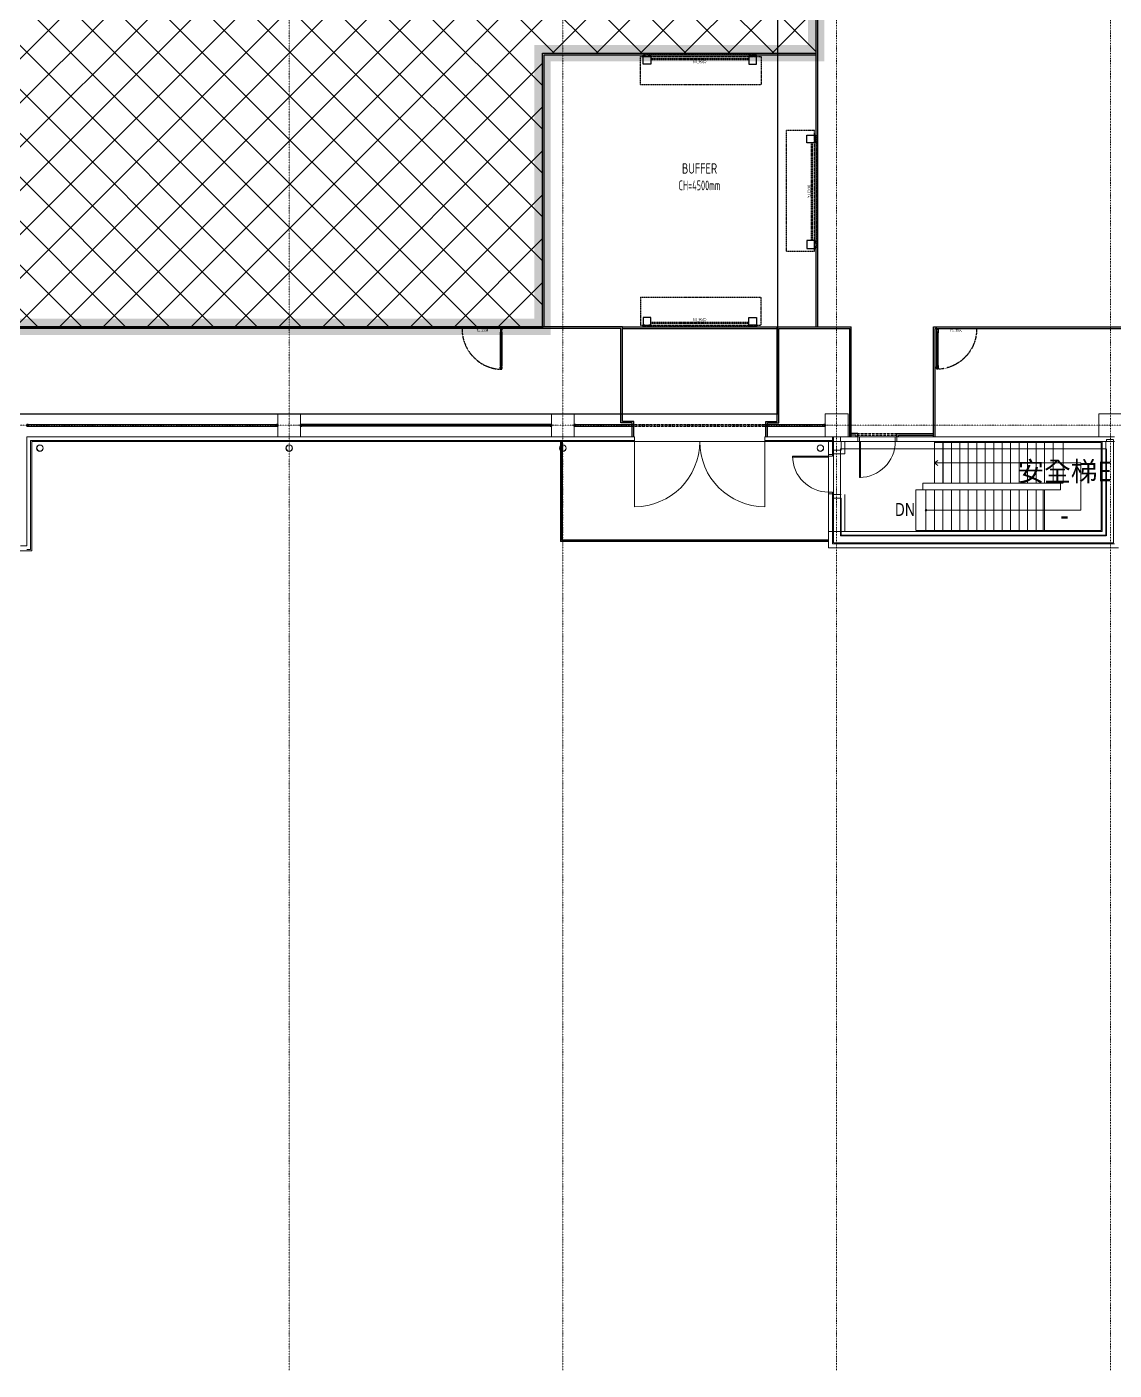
# Model space of a CAD drawing. Extents: x -32000 to 290600, y -106160 to 131250.
# Drawn here: x 151550 to 184915, y -29000 to 12230 of the extents above; entities that cross this region are included whole.
import ezdxf
from ezdxf.enums import TextEntityAlignment as Align

# ---------------------------------------------------------------- set-up
doc = ezdxf.new("R2010")
doc.units = 0
doc.header["$LTSCALE"] = 5
for name, pattern in [('DASHDOT2', [0.5, 0.25, -0.125, 0, -0.125]), ('H12PL3$0$JJP_三點線', [0.9, 0.3, -0.15, 0, -0.15, 0, -0.15, 0, -0.15]), ('H12PL3$0$JJP_虛線(退縮線、投影線、地下室範圍、非屬本工程、圖面分區)', [0.45, 0.3, -0.15]), ('XFDP30$0$HIDDEN', [0.3, 0.2, -0.1]), ('XFDP30$0$HIDDEN2', [0.1875, 0.125, -0.0625]), ('XFDP30-200K$0$HIDDEN', [0.3, 0.2, -0.1])]:
    doc.linetypes.add(name, pattern=pattern)
for name, color, linetype in [('A-100T', 140, 'Continuous'), ('A-CLEANLINESS-Area', 6, 'DASHDOT2'), ('H12PL3$0$A-OBJE-MEP', 252, 'Continuous'), ('H12PL3$0$A-RAIL', 252, 'Continuous'), ('H12PL3$0$A-STRS', 252, 'Continuous'), ('H12PL3$0$A-TEXT', 252, 'Continuous'), ('H12PL3$0$A-WALL-EX', 252, 'Continuous'), ('H12PL3$0$A-WALL-IN', 252, 'Continuous'), ('H12PL3$0$A-ZONE', 252, 'Continuous'), ('H12PL3$0$Door', 252, 'Continuous'), ('H12PL3$0$S-COL', 252, 'Continuous'), ('H12PL3$0$S-GRID', 252, 'Continuous'), ('H12PL3$0$S-SLAB-SHOW', 252, 'Continuous'), ('H12PL3$0$S-WALL', 252, 'Continuous'), ('XFDP30$0$A-CR-TT2', 9, 'Continuous'), ('XFDP30$0$A-CR-TXT', 9, 'Continuous'), ('XFDP30$0$A-Door (50K)', 9, 'Continuous'), ('XFDP30$0$A-Door-Col', 9, 'Continuous'), ('XFDP30$0$A-Partition-Col (50K)', 9, 'Continuous'), ('XFDP30$0$A-W-P1S (50K)', 9, 'Continuous'), ('XFDP30$0$A-W-P2D (50K)', 9, 'Continuous'), ('XFDP30$0$A-W-R1 (Rockwool) (50K)', 9, 'Continuous'), ('XFDP30-200K$0$A-Door (200K)', 2, 'Continuous'), ('XFDP30-200K$0$A-Partition-Col (200K)', 1, 'Continuous'), ('XFDP30-200K$0$A-W-P1S (200K)', 2, 'Continuous'), ('XFDP30-200K$0$A-W-R1 (Rockwool) (200K)', 2, 'Continuous')]:
    doc.layers.add(name, color=color, linetype=linetype)
doc.layers.add('XFDP30-200K$0$A-Area (200K)', color=7, linetype='Continuous', plot=False)
doc.styles.add('H12PL3$0$Standard', font='', dxfattribs={"width": 0.8})
doc.styles.add('XFDP30$0$AA-TXT', font='isocp.shx', dxfattribs={"width": 0.8, "bigfont": 'china.shx'})
doc.styles.add('XFDP30-200K$0$AA-TXT', font='isocp.shx', dxfattribs={"width": 0.8, "bigfont": 'china.shx'})
doc.styles.get('H12PL3$0$Standard').set_extended_font_data('Microsoft JhengHei')

# ---------------------------------------------------------------- blocks, each defined once
blk = doc.blocks.new('XFDP30$0$TP1-50-Partition_Col-side')
blk.add_lwpolyline([(-2.5, -4), (-2.5, -3.9), (-2.6, -3.9), (-2.5, -3), (-2.5, -0.3), (-2.4, -0.2), (-0.7, -0.2), (-0.5, -0.2), (-0.1, -0.2), (0, -0.2), (0, -0.2), (0.5, -0.2), (0.6, -0.2), (2.4, -0.2), (2.5, -0.3), (2.5, -3), (2.6, -3.9), (2.5, -3.9), (2.5, -4), (2.7, -4), (2.7, 0), (-2.7, 0), (-2.7, -4)], close=True)
for points in [[(-1.6, -2.1), (-2.3, -2.1, 0.414213), (-2.4, -2.2), (-2.4, -3.6), (-2.5, -3.6), (-2.5, -2.2, -0.414213), (-2.3, -2), (-1.6, -2), (-1.6, -2.1)], [(1.6, -2.1), (2.3, -2.1, -0.414213), (2.4, -2.2), (2.4, -3.6), (2.5, -3.6), (2.5, -2.2, 0.414213), (2.3, -2), (1.6, -2), (1.6, -2.1)]]:
    blk.add_lwpolyline(points, format="xyb")
blk.add_lwpolyline([(2.2, -3.6), (-2.2, -3.6, -0.414214), (-2.3, -3.5), (-2.3, -2.6, -0.414214), (-2.2, -2.5), (-1.3, -2.5, 0.414214), (-1.1, -2.3), (-1.1, -2.2, 0.414214), (-1.3, -2.1), (-1.9, -2.1), (-1.9, -2.1), (-1.3, -2.1, -0.414214), (-1.2, -2.2), (-1.2, -2.3, -0.414214), (-1.3, -2.4), (-2.2, -2.4, 0.414214), (-2.4, -2.6), (-2.4, -3.5, 0.414214), (-2.2, -3.6), (2.2, -3.6, 0.414214), (2.4, -3.5), (2.4, -2.6, 0.414214), (2.2, -2.4), (1.3, -2.4, -0.414214), (1.2, -2.3), (1.2, -2.2, -0.414214), (1.3, -2.1), (1.9, -2.1), (1.9, -2.1), (1.3, -2.1, 0.414214), (1.1, -2.2), (1.1, -2.3, 0.414214), (1.3, -2.5), (2.2, -2.5, -0.414214), (2.3, -2.6), (2.3, -3.5, -0.414214)], format="xyb", close=True)
blk = doc.blocks.new('XFDP30$0$High-speed Turbo_300x000')
at = {"layer": 'XFDP30$0$A-Door-Col'}
h = blk.add_hatch(dxfattribs=at)
h.set_pattern_fill('ANSI33', color=256, scale=0.5, style=0)
h.set_pattern_definition([(45, (-7.8503, 41.1287), (-2.24506, 2.24506), []), (45, (-5.6053, 41.1287), (-2.24506, 2.24506), [1.5875, -0.79375])])
h.paths.add_polyline_path([(-24, 5), (-19, 5), (-19, 0), (-24, 0)])
h = blk.add_hatch(dxfattribs=at)
h.set_pattern_fill('ANSI33', color=256, scale=0.5, style=0)
h.set_pattern_definition([(45, (9.6497, 41.1277), (-2.24506, 2.24506), []), (45, (11.8947, 41.1277), (-2.24506, 2.24506), [1.5875, -0.79375])])
h.paths.add_polyline_path([(-6.5, 5), (-1.5, 5), (-1.5, 0), (-6.5, 0)])
h = blk.add_hatch(dxfattribs=at)
h.set_pattern_fill('ANSI33', color=256, scale=0.5, style=0)
h.set_pattern_definition([(135, (290.3503, 41.1277), (2.24506, 2.24506), []), (135, (288.1053, 41.1277), (2.24506, 2.24506), [1.5875, -0.79375])])
h.paths.add_polyline_path([(306.5, 5), (301.5, 5), (301.5, 0), (306.5, 0)])
h = blk.add_hatch(dxfattribs=at)
h.set_pattern_fill('ANSI33', color=256, scale=0.5, style=0)
h.set_pattern_definition([(135, (307.8503, 41.1287), (2.24506, 2.24506), []), (135, (305.6053, 41.1287), (2.24506, 2.24506), [1.5875, -0.79375])])
h.paths.add_polyline_path([(324, 5), (319, 5), (319, 0), (324, 0)])
at = {"color": 1, "linetype": 'XFDP30$0$HIDDEN2', "ltscale": 0.5}
for p, q in [((-38, 0), (-38, -86)), ((332, 0), (-38, 0)), ((332, -86), (332, 0)), ((332, -86), (-38, -86))]:
    blk.add_line(p, q, dxfattribs=at)
at = {"linetype": 'XFDP30$0$HIDDEN2', "ltscale": 0.5}
for p, q in [((300, -6.5), (0, -6.5)), ((300, -9.5), (0, -9.5))]:
    blk.add_line(p, q, dxfattribs=at)
at = {"linetype": 'Continuous'}
for points in [[(0, 0), (0, -23.5), (-24, -23.5), (-24, 0)], [(300, 0), (300, -23.5), (324, -23.5), (324, 0)]]:
    blk.add_lwpolyline(points, close=True, dxfattribs=at)
at = {"layer": 'XFDP30$0$A-Door-Col', "linetype": 'XFDP30$0$HIDDEN2', "ltscale": 0.5}
blk.add_lwpolyline([(-24, 5), (324, 5), (324, 0), (-24, 0)], close=True, dxfattribs=at)
at = {"layer": 'XFDP30$0$A-Door-Col'}
for points in [[(-24, 5), (-19, 5), (-19, 0), (-24, 0)], [(-6.5, 5), (-1.5, 5), (-1.5, 0), (-6.5, 0)], [(306.5, 5), (301.5, 5), (301.5, 0), (306.5, 0)], [(324, 5), (319, 5), (319, 0), (324, 0)]]:
    blk.add_lwpolyline(points, close=True, dxfattribs=at)
at = {"color": 9, "style": 'XFDP30$0$AA-TXT', "width": 0.45}
blk.add_attdef('300X000', text='', height=10, dxfattribs=at).set_placement((150, -16.5), align=Align.MIDDLE)
blk = doc.blocks.new('XFDP30$0$GAD2205')
blk.add_lwpolyline([(0, 1), (0, 1), (-18, 1, -0.414214), (-18, 2), (-18, 3, -0.414214), (-18, 3), (-14, 3, 0.414214), (-13, 4), (-13, 4, 0.414214), (-14, 4), (-18, 4, -0.414214), (-18, 5), (-18, 12, -0.414214), (-18, 12), (-18, 12, 0.414214), (-18, 12), (-18, 14, 0.72636), (-19, 14), (-19, 13, 0.158507), (-19, 13), (-19, 0, 0.414214), (-19, 0), (19, 0, 0.414214), (19, 0), (19, 13, 0.158507), (19, 13), (19, 14, 0.72636), (18, 14), (18, 12, 0.414214), (18, 12, -0.414214), (18, 12), (18, 5, -0.414214), (18, 4), (14, 4, 0.414214), (13, 4), (13, 4, 0.414214), (14, 3), (18, 3, -0.414214), (18, 3), (18, 2, -0.414214), (18, 1), (0, 1)], format="xyb", close=True)
blk = doc.blocks.new('XFDP30$0$Door-S130a')
for p, q in [((8.8, 120.4), (8.8, 125.3)), ((8.8, 125.3), (9.6, 125.3)), ((9.6, 125.3), (9.6, 120.4)), ((9.6, 120.4), (8.8, 120.4))]:
    blk.add_line(p, q)
blk.add_lwpolyline([(4.8, 120.4), (4.8, 125.3), (4, 125.3), (4, 120.4)], close=True)
at = {"ltscale": 5}
for points in [[(8.8, 117.8), (8.8, 127.9), (4.8, 127.9), (4.8, 117.8)], [(5, 117.5), (5, 14.8), (5, 14.8), (5, 117.5)], [(8.6, 14.8), (8.5, 14.8), (8.5, 117.5), (8.6, 117.5)], [(8.8, 4.3), (8.8, 14.4), (4.8, 14.4), (4.8, 4.3)]]:
    blk.add_lwpolyline(points, close=True, dxfattribs=at)
blk.add_lwpolyline([(4.8, 117.9), (4.8, 116.7, 0.158507), (4.9, 116.7), (4.9, 116.5, 0.72636), (5, 116.6), (5, 116.7, 0.414214), (5, 116.7, -0.414214), (4.9, 116.8), (4.9, 117.5, -0.414214), (5, 117.5), (5.4, 117.5, 0.414214), (5.4, 117.5), (5.4, 117.6, 0.414214), (5.4, 117.6), (5, 117.6, -0.414214), (4.9, 117.6), (4.9, 117.8, -0.414214), (5, 117.8), (6.8, 117.8), (6.8, 117.8), (6.8, 117.8), (8.6, 117.8, -0.414214), (8.6, 117.8), (8.6, 117.6, -0.414214), (8.6, 117.6), (8.2, 117.6, 0.414214), (8.1, 117.6), (8.1, 117.5, 0.414214), (8.2, 117.5), (8.6, 117.5, -0.414214), (8.6, 117.5), (8.6, 116.8, -0.414214), (8.6, 116.7), (8.6, 116.7, 0.414214), (8.6, 116.7), (8.6, 116.6, 0.72636), (8.6, 116.5), (8.7, 116.7, 0.158507), (8.7, 116.7), (8.7, 117.9, 0.414214), (8.7, 117.9), (4.9, 117.9, 0.414214)], format="xyb", close=True, dxfattribs=at)
at = {"ltscale": 500}
for points in [[(3.2, -0.6), (3.2, 3.9), (3, 3.9), (3, -0.6)], [(8.5, 4.8), (4, 4.8), (4, 4.6), (8.5, 4.6)]]:
    blk.add_lwpolyline(points, close=True, dxfattribs=at)
at = {"linetype": 'XFDP30$0$HIDDEN', "ltscale": 0.1}
blk.add_arc((3.4, 4.4), 123.6, 0, 86.7594, dxfattribs=at)
at = {"ltscale": 500, "extrusion": (0, 0, -1)}
blk.add_ellipse((3.4, 4.4), major_axis=(-0.495, 0.495), ratio=1, start_param=5.497787, end_param=11.780972, dxfattribs=at)
at = {"ltscale": 5, "xscale": 0.1000000000058208, "yscale": 0.1000000000058208, "zscale": 0.1000000000058208}
blk.add_blockref('XFDP30$0$GAD2205', (6.8, 14.3), dxfattribs=at)
at = {"color": 9, "style": 'XFDP30$0$AA-TXT', "width": 0.45}
blk.add_attdef('130X240', text='', height=10, dxfattribs=at).set_placement((65, 10), align=Align.MIDDLE_CENTER)
blk = doc.blocks.new('XFDP30')
at = {"layer": 'XFDP30$0$A-W-P1S (50K)'}
for p, q in [((169825, 3025, 0), (167375, 3025, 0)), ((167375, 3025, 0), (167375, 2975, 0)), ((169775, 2975, 0), (167375, 2975, 0)), ((169775, 72), (169775, 2975, 0)), ((169825, 122), (169825, 3025, 0)), ((174575, 3025, 0), (176850, 3025, 0)), ((174575, 122), (174575, 3025, 0)), ((174625, 2975, 0), (176800, 2975, 0)), ((174625, 72), (174625, 2975, 0)), ((176800, -350), (176800, 2975, 0)), ((176850, -350), (176850, 3025, 0)), ((179375, -350, 0), (179375, 3025, 0)), ((179375, 3025, 0), (216600, 3025, 0)), ((179425, -350, 0), (179425, 2975, 0)), ((179425, 2975, 0), (216600, 2975, 0)), ((170125, 72), (169775, 72)), ((170175, 122), (169825, 122)), ((170125, -350), (170125, 72)), ((170175, -350), (170175, 122)), ((174225, 122), (174575, 122)), ((174225, -350), (174225, 122)), ((174275, 72), (174625, 72)), ((174275, -350), (174275, 72)), ((177050, -250), (176850, -250)), ((177000, -300), (176850, -300)), ((177000, -350), (177000, -300)), ((177050, -350), (177050, -250)), ((178250, -350), (178250, -250)), ((178250, -250), (179375, -250)), ((178300, -350), (178300, -300)), ((178300, -300), (179375, -300))]:
    blk.add_line(p, q, dxfattribs=at)
at = {"layer": 'XFDP30$0$A-W-P1S (50K)', "linetype": 'XFDP30$0$HIDDEN2'}
for p, q in [((177050, -250), (178250, -250)), ((177050, -300), (178250, -300))]:
    blk.add_line(p, q, dxfattribs=at)
at = {"layer": 'XFDP30$0$A-W-P2D (50K)'}
for p, q in [((175775, 3025, 0), (175775, 86190)), ((175825, 3025, 0), (175825, 86190)), ((167375, 3025, 0), (167375, 11425, 0)), ((167375, 11425, 0), (175775, 11425, 0)), ((167425, 3025, 0), (167425, 11375, 0)), ((167425, 11375, 0), (175775, 11375, 0)), ((169825, 3025, 0), (174575, 3025, 0)), ((169825, 2975, 0), (174575, 2975, 0))]:
    blk.add_line(p, q, dxfattribs=at)
at = {"layer": 'XFDP30$0$A-W-R1 (Rockwool) (50K)'}
for p, q in [((168350, 25, 0), (170125, 25, 0)), ((174275, 25, 0), (176050, 25, 0)), ((168350, -25, 0), (170125, -25, 0)), ((174275, -25, 0), (176050, -25, 0))]:
    blk.add_line(p, q, dxfattribs=at)
at = {"layer": 'XFDP30$0$A-W-R1 (Rockwool) (50K)', "linetype": 'XFDP30$0$HIDDEN2'}
for p, q in [((170125, 25, 0), (174275, 25, 0)), ((170125, -25, 0), (174275, -25, 0))]:
    blk.add_line(p, q, dxfattribs=at)
at = {"layer": 'XFDP30$0$A-Door (50K)'}
ref = blk.add_blockref('XFDP30$0$High-speed Turbo_300x000', (173700, 11325, 0), dxfattribs=dict(at, xscale=-10, yscale=10, zscale=10))
ref.add_attrib('300X000', 'FAU_300x300', dxfattribs={"layer": '0', "color": 9, "height": 100, "rotation": 180, "style": 'XFDP30$0$AA-TXT', "text_generation_flag": 6, "width": 0.45}).set_placement((172200, 11160, 0), align=Align.MIDDLE)
ref = blk.add_blockref('XFDP30$0$High-speed Turbo_300x000', (175725, 8670, 0), dxfattribs=dict(at, xscale=10, yscale=10, zscale=10, rotation=270))
ref.add_attrib('300X000', 'FAU_300x300', dxfattribs={"layer": '0', "color": 9, "height": 100, "rotation": 270, "style": 'XFDP30$0$AA-TXT', "text_generation_flag": 6, "width": 0.45}).set_placement((175560, 7170, 0), align=Align.MIDDLE)
ref = blk.add_blockref('XFDP30$0$High-speed Turbo_300x000', (173700, 3075, 0), dxfattribs=dict(at, xscale=10, yscale=10, zscale=10, rotation=180))
ref.add_attrib('300X000', 'FAU_300x300', dxfattribs={"layer": '0', "color": 9, "height": 100, "rotation": 180, "style": 'XFDP30$0$AA-TXT', "text_generation_flag": 6, "width": 0.45}).set_placement((172200, 3240, 0), align=Align.MIDDLE)
ref = blk.add_blockref('XFDP30$0$Door-S130a', (179425, 3000, 0), dxfattribs=dict(at, xscale=-10, yscale=10, zscale=10, rotation=180))
ref.add_attrib('130X240', 'MS_130x240', dxfattribs={"layer": '0', "color": 9, "height": 100, "style": 'XFDP30$0$AA-TXT', "width": 0.45}).set_placement((180075, 2925, 0), align=Align.MIDDLE_CENTER)
at = {"layer": 'XFDP30$0$A-Partition-Col (50K)', "yscale": 10, "zscale": 10}
for p, xscale, rotation in [((168350, 0), -10, 90), ((176050, 0, 0), 10, 270)]:
    blk.add_blockref('XFDP30$0$TP1-50-Partition_Col-side', p, dxfattribs=dict(at, xscale=xscale, rotation=rotation))
at = {"layer": 'XFDP30$0$A-CR-TT2', "style": 'XFDP30$0$AA-TXT', "width": 0.6}
blk.add_text('CH=4500mm', height=300, dxfattribs=at).set_placement((172193, 7365), align=Align.MIDDLE)
at = {"layer": 'XFDP30$0$A-CR-TXT', "style": 'XFDP30$0$AA-TXT', "width": 0.8}
blk.add_text('BUFFER', height=320, dxfattribs=at).set_placement((172193, 7885), align=Align.MIDDLE)
blk = doc.blocks.new('XFDP30-200K$0$TP1-50-Partition_Col-side')
blk.add_lwpolyline([(-2.5, -4), (-2.5, -3.9), (-2.6, -3.9), (-2.5, -3), (-2.5, -0.3), (-2.4, -0.2), (-0.7, -0.2), (-0.5, -0.2), (-0.1, -0.2), (0, -0.2), (0, -0.2), (0.5, -0.2), (0.6, -0.2), (2.4, -0.2), (2.5, -0.3), (2.5, -3), (2.6, -3.9), (2.5, -3.9), (2.5, -4), (2.7, -4), (2.7, 0), (-2.7, 0), (-2.7, -4)], close=True)
for points in [[(-1.6, -2.1), (-2.3, -2.1, 0.414213), (-2.4, -2.2), (-2.4, -3.6), (-2.5, -3.6), (-2.5, -2.2, -0.414213), (-2.3, -2), (-1.6, -2), (-1.6, -2.1)], [(1.6, -2.1), (2.3, -2.1, -0.414213), (2.4, -2.2), (2.4, -3.6), (2.5, -3.6), (2.5, -2.2, 0.414213), (2.3, -2), (1.6, -2), (1.6, -2.1)]]:
    blk.add_lwpolyline(points, format="xyb")
blk.add_lwpolyline([(2.2, -3.6), (-2.2, -3.6, -0.414214), (-2.3, -3.5), (-2.3, -2.6, -0.414214), (-2.2, -2.5), (-1.3, -2.5, 0.414214), (-1.1, -2.3), (-1.1, -2.2, 0.414214), (-1.3, -2.1), (-1.9, -2.1), (-1.9, -2.1), (-1.3, -2.1, -0.414214), (-1.2, -2.2), (-1.2, -2.3, -0.414214), (-1.3, -2.4), (-2.2, -2.4, 0.414214), (-2.4, -2.6), (-2.4, -3.5, 0.414214), (-2.2, -3.6), (2.2, -3.6, 0.414214), (2.4, -3.5), (2.4, -2.6, 0.414214), (2.2, -2.4), (1.3, -2.4, -0.414214), (1.2, -2.3), (1.2, -2.2, -0.414214), (1.3, -2.1), (1.9, -2.1), (1.9, -2.1), (1.3, -2.1, 0.414214), (1.1, -2.2), (1.1, -2.3, 0.414214), (1.3, -2.5), (2.2, -2.5, -0.414214), (2.3, -2.6), (2.3, -3.5, -0.414214)], format="xyb", close=True)
blk = doc.blocks.new('XFDP30-200K$0$GAD2205')
blk.add_lwpolyline([(0, 1), (0, 1), (-18, 1, -0.414214), (-18, 2), (-18, 3, -0.414214), (-18, 3), (-14, 3, 0.414214), (-13, 4), (-13, 4, 0.414214), (-14, 4), (-18, 4, -0.414214), (-18, 5), (-18, 12, -0.414214), (-18, 12), (-18, 12, 0.414214), (-18, 12), (-18, 14, 0.72636), (-19, 14), (-19, 13, 0.158507), (-19, 13), (-19, 0, 0.414214), (-19, 0), (19, 0, 0.414214), (19, 0), (19, 13, 0.158507), (19, 13), (19, 14, 0.72636), (18, 14), (18, 12, 0.414214), (18, 12, -0.414214), (18, 12), (18, 5, -0.414214), (18, 4), (14, 4, 0.414214), (13, 4), (13, 4, 0.414214), (14, 3), (18, 3, -0.414214), (18, 3), (18, 2, -0.414214), (18, 1), (0, 1)], format="xyb", close=True)
blk = doc.blocks.new('XFDP30-200K$0$Door-S130a')
for p, q in [((8.8, 120.4), (8.8, 125.3)), ((8.8, 125.3), (9.6, 125.3)), ((9.6, 125.3), (9.6, 120.4)), ((9.6, 120.4), (8.8, 120.4))]:
    blk.add_line(p, q)
blk.add_lwpolyline([(4.8, 120.4), (4.8, 125.3), (4, 125.3), (4, 120.4)], close=True)
at = {"ltscale": 5}
for points in [[(8.8, 117.8), (8.8, 127.9), (4.8, 127.9), (4.8, 117.8)], [(5, 117.5), (5, 14.8), (5, 14.8), (5, 117.5)], [(8.6, 14.8), (8.5, 14.8), (8.5, 117.5), (8.6, 117.5)], [(8.8, 4.3), (8.8, 14.4), (4.8, 14.4), (4.8, 4.3)]]:
    blk.add_lwpolyline(points, close=True, dxfattribs=at)
blk.add_lwpolyline([(4.8, 117.9), (4.8, 116.7, 0.158507), (4.9, 116.7), (4.9, 116.5, 0.72636), (5, 116.6), (5, 116.7, 0.414214), (5, 116.7, -0.414214), (4.9, 116.8), (4.9, 117.5, -0.414214), (5, 117.5), (5.4, 117.5, 0.414214), (5.4, 117.5), (5.4, 117.6, 0.414214), (5.4, 117.6), (5, 117.6, -0.414214), (4.9, 117.6), (4.9, 117.8, -0.414214), (5, 117.8), (6.8, 117.8), (6.8, 117.8), (6.8, 117.8), (8.6, 117.8, -0.414214), (8.6, 117.8), (8.6, 117.6, -0.414214), (8.6, 117.6), (8.2, 117.6, 0.414214), (8.1, 117.6), (8.1, 117.5, 0.414214), (8.2, 117.5), (8.6, 117.5, -0.414214), (8.6, 117.5), (8.6, 116.8, -0.414214), (8.6, 116.7), (8.6, 116.7, 0.414214), (8.6, 116.7), (8.6, 116.6, 0.72636), (8.6, 116.5), (8.7, 116.7, 0.158507), (8.7, 116.7), (8.7, 117.9, 0.414214), (8.7, 117.9), (4.9, 117.9, 0.414214)], format="xyb", close=True, dxfattribs=at)
at = {"ltscale": 500}
for points in [[(3.2, -0.6), (3.2, 3.9), (3, 3.9), (3, -0.6)], [(8.5, 4.8), (4, 4.8), (4, 4.6), (8.5, 4.6)]]:
    blk.add_lwpolyline(points, close=True, dxfattribs=at)
at = {"linetype": 'XFDP30-200K$0$HIDDEN', "ltscale": 0.1}
blk.add_arc((3.4, 4.4), 123.6, 0, 86.7594, dxfattribs=at)
at = {"ltscale": 500, "extrusion": (0, 0, -1)}
blk.add_ellipse((3.4, 4.4), major_axis=(-0.495, 0.495), ratio=1, start_param=5.497787, end_param=11.780972, dxfattribs=at)
at = {"ltscale": 5, "xscale": 0.1000000000058208, "yscale": 0.1000000000058208, "zscale": 0.1000000000058208}
blk.add_blockref('XFDP30-200K$0$GAD2205', (6.8, 14.3), dxfattribs=at)
at = {"color": 9, "style": 'XFDP30-200K$0$AA-TXT', "width": 0.45}
blk.add_attdef('130X240', text='', height=10, dxfattribs=at).set_placement((65, 10), align=Align.MIDDLE_CENTER)
blk = doc.blocks.new('XFDP30-200K')
at = {"layer": 'XFDP30-200K$0$A-Area (200K)'}
blk.add_lwpolyline([(174600, 89650), (43650, 89650), (43650, 85450), (18450, 85450), (18450, 60390), (23000, 60390), (23000, 55815), (18449, 55815), (18449, 350), (127550, 350), (127550, -2100), (150850, -2100), (150850, 350), (174600, 350)], close=True, dxfattribs=at)
at = {"layer": 'XFDP30-200K$0$A-W-P1S (200K)'}
for p, q in [((167375, 2975, 0), (18575, 2975)), ((167375, 3025, 0), (18625, 3025))]:
    blk.add_line(p, q, dxfattribs=at)
at = {"layer": 'XFDP30-200K$0$A-W-R1 (Rockwool) (200K)'}
for p, q in [((151550, 25, 0), (159250, 25, 0)), ((167650, 25, 0), (159950, 25, 0)), ((151550, -25, 0), (159250, -25, 0)), ((167650, -25, 0), (159950, -25, 0))]:
    blk.add_line(p, q, dxfattribs=at)
at = {"layer": 'XFDP30-200K$0$A-Door (200K)'}
ref = blk.add_blockref('XFDP30-200K$0$Door-S130a', (166175, 3000, 0), dxfattribs=dict(at, xscale=10, yscale=10, zscale=10, rotation=180))
ref.add_attrib('130X240', 'MS_130x240', dxfattribs={"layer": '0', "color": 9, "height": 100, "style": 'XFDP30-200K$0$AA-TXT', "width": 0.45}).set_placement((165525, 2925, 0), align=Align.MIDDLE_CENTER)
at = {"layer": 'XFDP30-200K$0$A-Partition-Col (200K)', "yscale": 10, "zscale": 10}
for p, xscale, rotation in [((151550, 0), -10, 90), ((159250, 0, 0), 10, 270), ((159950, 0, 0), -10, 90), ((167650, 0), 10, 270)]:
    blk.add_blockref('XFDP30-200K$0$TP1-50-Partition_Col-side', p, dxfattribs=dict(at, xscale=xscale, rotation=rotation))
blk = doc.blocks.new('H12PL3')
at = {"layer": 'H12PL3$0$A-OBJE-MEP', "lineweight": 0, "flags": 128}
for points in [[(152045, -700, 1), (151855, -700, 1)], [(159695, -700, 1), (159505, -700, 1)], [(168095, -700, 1), (167905, -700, 1)], [(175995, -700, 1), (175805, -700, 1)]]:
    blk.add_lwpolyline(points, format="xyb", close=True, dxfattribs=at)
at = {"layer": 'H12PL3$0$A-OBJE-MEP', "lineweight": 0}
for centre in [(151950, -700), (159600, -700), (168000, -700), (175900, -700)]:
    blk.add_circle(centre, 100, dxfattribs=at)
at = {"layer": 'H12PL3$0$A-RAIL', "lineweight": 0}
for p, q in [((167975, -500), (167925, -500)), ((167925, -500), (167925, -3563)), ((167967.5, -510), (167932.5, -510)), ((167932.5, -510), (167932.5, -3555.5)), ((167967.5, -510), (167932.5, -510)), ((167932.5, -510), (167932.5, -3555.5)), ((167967.5, -3520.5), (167967.5, -510)), ((167967.5, -3520.5), (167967.5, -510)), ((167975, -3513), (167975, -500)), ((167925, -3563), (176150, -3563)), ((167932.5, -3555.5), (176140, -3555.5)), ((167932.5, -3555.5), (176140, -3555.5)), ((176140, -3520.5), (167967.5, -3520.5)), ((176140, -3520.5), (167967.5, -3520.5)), ((176150, -3513), (167975, -3513)), ((176140, -3555.5), (176140, -3520.5)), ((176140, -3555.5), (176140, -3520.5)), ((176150, -3563), (176150, -3513))]:
    blk.add_line(p, q, dxfattribs=at)
at = {"layer": 'H12PL3$0$A-RAIL', "lineweight": 0, "flags": 128}
for points in [[(167962.5, -2019, 1), (167937.5, -2019, 1)], [(168650, -3525.5, 1), (168650, -3550.5, 1)], [(170350, -3525.5, 1), (170350, -3550.5, 1)], [(172050, -3525.5, 1), (172050, -3550.5, 1)], [(173750, -3525.5, 1), (173750, -3550.5, 1)], [(175450, -3525.5, 1), (175450, -3550.5, 1)]]:
    blk.add_lwpolyline(points, format="xyb", close=True, dxfattribs=at)
at = {"layer": 'H12PL3$0$A-STRS', "lineweight": 0}
for p, q in [((179400, -530), (179400, -1780)), ((183040, -530), (179400, -530)), ((179400, -530), (179400, -1780)), ((179660, -530), (179400, -530)), ((179660, -530), (179660, -1780)), ((179660, -1780), (179660, -530)), ((179660, -530), (179660, -1780)), ((179920, -530), (179660, -530)), ((179920, -530), (179920, -1780)), ((179920, -1780), (179920, -530)), ((179920, -530), (179920, -1780)), ((180180, -530), (179920, -530)), ((180180, -530), (180180, -1780)), ((180180, -1780), (180180, -530)), ((180180, -530), (180180, -1780)), ((180440, -530), (180180, -530)), ((180440, -530), (180440, -1780)), ((180440, -1780), (180440, -530)), ((180440, -530), (180440, -1780)), ((180700, -530), (180440, -530)), ((180700, -530), (180700, -1780)), ((180700, -1780), (180700, -530)), ((180700, -530), (180700, -1780)), ((180960, -530), (180700, -530)), ((180960, -530), (180960, -1780)), ((180960, -1780), (180960, -530)), ((180960, -530), (180960, -1780)), ((181220, -530), (180960, -530)), ((181220, -530), (181220, -1780)), ((181220, -1780), (181220, -530)), ((181220, -530), (181220, -1780)), ((181480, -530), (181220, -530)), ((181480, -530), (181480, -1780)), ((181480, -1780), (181480, -530)), ((181480, -530), (181480, -1780)), ((181740, -530), (181480, -530)), ((181740, -530), (181740, -1780)), ((181740, -1780), (181740, -530)), ((181740, -530), (181740, -1780)), ((182000, -530), (181740, -530)), ((182000, -530), (182000, -1780)), ((182000, -1780), (182000, -530)), ((182000, -530), (182000, -1780)), ((182260, -530), (182000, -530)), ((182260, -530), (182260, -1780)), ((182260, -1780), (182260, -530)), ((182260, -530), (182260, -1780)), ((182520, -530), (182260, -530)), ((182520, -530), (182520, -1780)), ((182520, -1780), (182520, -530)), ((182520, -530), (182520, -1780)), ((182780, -530), (182520, -530)), ((182780, -530), (182780, -1780)), ((182780, -1780), (182780, -530)), ((182780, -530), (182780, -1780)), ((183040, -530), (182780, -530)), ((183346.68, -530), (183040, -530)), ((183040, -530), (183040, -1780)), ((183040, -530), (183040, -1780)), ((183040, -530), (183040, -1780)), ((183040, -1780), (183040, -530)), ((184520, -530), (183040, -530)), ((183040, -530), (183040, -1780)), ((184520, -530), (183346.68, -530)), ((184520, -3230), (184520, -530)), ((184520, -3230), (184520, -530)), ((179500, -1080), (179400, -1155)), ((179400, -1155), (179660, -1155)), ((179400, -1155), (179500, -1230)), ((179660, -1155), (183040, -1155)), ((183040, -1155), (183895, -1155)), ((183895, -1155), (183895, -2605)), ((182780, -1980), (179140, -1980)), ((179140, -3230), (179140, -1980)), ((179400, -1980), (179140, -1980)), ((179140, -1980), (179140, -3230)), ((179400, -1780), (183040, -1780)), ((179400, -1780), (179660, -1780)), ((179400, -3230), (179400, -1980)), ((179660, -1980), (179400, -1980)), ((179400, -1980), (179400, -3230)), ((179400, -3230), (179400, -1980)), ((179660, -1780), (179920, -1780)), ((179660, -3230), (179660, -1980)), ((179920, -1980), (179660, -1980)), ((179660, -1980), (179660, -3230)), ((179660, -3230), (179660, -1980)), ((179920, -1780), (180180, -1780)), ((179920, -3230), (179920, -1980)), ((180180, -1980), (179920, -1980)), ((179920, -1980), (179920, -3230)), ((179920, -3230), (179920, -1980)), ((180180, -1780), (180440, -1780)), ((180180, -3230), (180180, -1980)), ((180440, -1980), (180180, -1980)), ((180180, -1980), (180180, -3230)), ((180180, -3230), (180180, -1980)), ((180440, -1780), (180700, -1780)), ((180440, -3230), (180440, -1980)), ((180700, -1980), (180440, -1980)), ((180440, -1980), (180440, -3230)), ((180440, -3230), (180440, -1980)), ((180700, -1780), (180960, -1780)), ((180700, -3230), (180700, -1980)), ((180960, -1980), (180700, -1980)), ((180700, -1980), (180700, -3230)), ((180700, -3230), (180700, -1980)), ((180960, -1780), (181220, -1780)), ((180960, -3230), (180960, -1980)), ((181220, -1980), (180960, -1980)), ((180960, -1980), (180960, -3230)), ((180960, -3230), (180960, -1980)), ((181220, -1780), (181480, -1780)), ((181220, -3230), (181220, -1980)), ((181480, -1980), (181220, -1980)), ((181220, -1980), (181220, -3230)), ((181220, -3230), (181220, -1980)), ((181480, -1780), (181740, -1780)), ((181480, -3230), (181480, -1980)), ((181740, -1980), (181480, -1980)), ((181480, -1980), (181480, -3230)), ((181480, -3230), (181480, -1980)), ((181740, -1780), (182000, -1780)), ((181740, -3230), (181740, -1980)), ((182000, -1980), (181740, -1980)), ((181740, -1980), (181740, -3230)), ((181740, -3230), (181740, -1980)), ((182000, -1780), (182260, -1780)), ((182000, -3230), (182000, -1980)), ((182260, -1980), (182000, -1980)), ((182000, -1980), (182000, -3230)), ((182000, -3230), (182000, -1980)), ((182260, -1780), (182520, -1780)), ((182260, -3230), (182260, -1980)), ((182520, -1980), (182260, -1980)), ((182260, -1980), (182260, -3230)), ((182260, -3230), (182260, -1980)), ((182520, -1780), (182780, -1780)), ((182520, -3230), (182520, -1980)), ((182780, -1980), (182520, -1980)), ((182520, -1980), (182520, -3230)), ((182520, -3230), (182520, -1980)), ((182780, -1780), (183040, -1780)), ((183270, -1980), (182780, -1980)), ((182780, -3230), (182780, -1980)), ((182780, -3230), (182780, -1980)), ((183270, -1980), (182780, -1980)), ((182780, -1980), (182780, -3230)), ((182780, -3230), (182780, -1980)), ((183040, -1780), (183270, -1780)), ((183040, -1780), (183270, -1780)), ((183270, -1780), (183270, -1980)), ((183270, -1780), (183270, -1980)), ((179400, -2605), (179140, -2605)), ((182780, -2605), (179400, -2605)), ((183895, -2605), (182780, -2605)), ((179140, -3230), (182780, -3230)), ((179140, -3230), (179400, -3230)), ((179400, -3230), (179660, -3230)), ((179660, -3230), (179920, -3230)), ((179920, -3230), (180180, -3230)), ((180180, -3230), (180440, -3230)), ((180440, -3230), (180700, -3230)), ((180700, -3230), (180960, -3230)), ((180960, -3230), (181220, -3230)), ((181220, -3230), (181480, -3230)), ((181480, -3230), (181740, -3230)), ((181740, -3230), (182000, -3230)), ((182000, -3230), (182260, -3230)), ((182260, -3230), (182520, -3230)), ((182520, -3230), (182780, -3230)), ((182780, -3230), (184520, -3230)), ((182780, -3230), (184520, -3230))]:
    blk.add_line(p, q, dxfattribs=at)
at = {"layer": 'H12PL3$0$A-STRS', "linetype": 'H12PL3$0$JJP_虛線(退縮線、投影線、地下室範圍、非屬本工程、圖面分區)', "lineweight": 0}
for p, q in [((179664.35, -1780), (179664.35, -530)), ((183346.68, -1780), (183346.68, -530)), ((179140, -1980), (178833.32, -1980)), ((178833.32, -1980), (178833.32, -3230)), ((182733.32, -3230), (182733.32, -1980)), ((183270, -1780), (183346.68, -1780)), ((178833.32, -3230), (179140, -3230))]:
    blk.add_line(p, q, dxfattribs=at)
at = {"layer": 'H12PL3$0$A-STRS', "lineweight": 0, "flags": 128}
blk.add_lwpolyline([(179140, -2630, 1), (179140, -2580, 1)], format="xyb", close=True, dxfattribs=at)
at = {"layer": 'H12PL3$0$A-WALL-EX', "lineweight": 0}
for p, q in [((170200, -385), (170200, -350)), ((170200, -465), (170200, -385)), ((174200, -385), (174200, -350)), ((174200, -465), (174200, -385)), ((176270, -350), (176150, -350)), ((176270, -350), (176150, -350)), ((176270, -465), (176270, -350)), ((151700, -465), (151665, -465)), ((151700, -465), (151665, -465)), ((151665, -465), (151665, -500)), ((151665, -500), (151665, -3815)), ((170200, -465), (151700, -465)), ((170200, -500), (170200, -465)), ((176150, -465), (174200, -465)), ((174200, -500), (174200, -465)), ((176150, -465), (176270, -465)), ((176150, -465), (176270, -465)), ((176150, -900), (176270, -900)), ((176150, -2100), (176270, -2100)), ((151550, -3815), (151665, -3815)), ((151550, -3815), (151665, -3815))]:
    blk.add_line(p, q, dxfattribs=at)
at = {"layer": 'H12PL3$0$A-WALL-EX', "lineweight": 0, "flags": 128}
for points in [[(151550, -350), (151665, -350)], [(151550, -350), (151550, -3700)], [(170200, -350), (151665, -350)], [(176150, -350), (174200, -350)], [(176150, -350), (176270, -350)], [(176270, -900), (176270, -350)], [(151700, -500), (170160, -500)], [(151700, -500), (170160, -500)], [(151700, -500), (170160, -500)], [(151700, -500), (170160, -500)], [(151700, -500), (176150, -500)], [(151700, -500), (170200, -500)], [(151700, -3850), (151700, -500)], [(174200, -500), (176150, -500)], [(174240, -500), (176150, -500)], [(174240, -500), (176150, -500)], [(174240, -500), (176150, -500)], [(174240, -500), (176150, -500)], [(176150, -500), (176150, -465)], [(176150, -465), (176150, -900)], [(176150, -2100), (176150, -3640)], [(176270, -3640), (176270, -2100)], [(151550, -3700), (151350, -3700)], [(176150, -3760), (176150, -3640)], [(184930, -3640), (176270, -3640)], [(151235, -3850), (151665, -3850)], [(151700, -3850), (151665, -3850)], [(176150, -3760), (185050, -3760)]]:
    blk.add_lwpolyline(points, dxfattribs=at)
at = {"layer": 'H12PL3$0$A-WALL-IN', "lineweight": 0}
for p, q in [((177050, -500), (177050, -350)), ((178250, -500), (178250, -350))]:
    blk.add_line(p, q, dxfattribs=at)
at = {"layer": 'H12PL3$0$A-WALL-IN', "lineweight": 0, "flags": 128}
for points in [[(176270, -350), (176270, -500)], [(176270, -350), (176270, -500)], [(177050, -350), (176750, -350)], [(184450, -350), (176750, -350)], [(184450, -350), (178250, -350)], [(176270, -500), (176537, -500)], [(176270, -500), (176537, -500)], [(176537, -762), (176270, -762)], [(176270, -762), (176270, -875)], [(176537, -500), (176537, -762)], [(176650, -762), (176650, -500)], [(176650, -500), (177050, -500)], [(176650, -500), (184549.5, -500)], [(176650, -875), (176650, -762)], [(178250, -500), (184549.5, -500)], [(184549.5, -500), (184549.5, -3259.5)], [(184662.5, -500), (184930, -500)], [(184662.5, -3372.5), (184662.5, -500)], [(184662.5, -500), (184930, -500)], [(176270, -875), (176650, -875)], [(176537, -2125), (176270, -2125)], [(176270, -2125), (176270, -2238)], [(176270, -2238), (176537, -2238)], [(176537, -2238), (176537, -3372.5)], [(176650, -2238), (176650, -2125)], [(176650, -3259.5), (176650, -2238)], [(184549.5, -3259.5), (176650, -3259.5)], [(176537, -3372.5), (176650, -3372.5)], [(176650, -3372.5), (184549.5, -3372.5)], [(184662.5, -3372.5), (184549.5, -3372.5)]]:
    blk.add_lwpolyline(points, dxfattribs=at)
at = {"layer": 'H12PL3$0$Door', "lineweight": 0}
for p, q in [((170200, -385), (170200, -350)), ((170200, -465), (170200, -385)), ((170200, -465), (170200, -385)), ((174200, -385), (174200, -350)), ((174200, -465), (174200, -385)), ((174200, -465), (174200, -385)), ((177050, -500), (177050, -350)), ((177050, -350), (177100, -350)), ((177100, -350), (177100, -500)), ((178200, -500), (178200, -350)), ((178200, -350), (178250, -350)), ((178250, -350), (178250, -500)), ((170200, -500), (170200, -465)), ((170200, -500), (170200, -465)), ((170200, -500), (170200, -2500)), ((174200, -500), (174200, -465)), ((174200, -500), (174200, -465)), ((174200, -500), (174200, -2500)), ((177100, -500), (177050, -500)), ((177100, -500), (177100, -1600)), ((177130, -500), (177100, -500)), ((177130, -1600), (177130, -500)), ((178250, -500), (178200, -500)), ((176150, -950), (175050, -950)), ((175050, -950), (175050, -980)), ((175050, -980), (176150, -980)), ((176150, -950), (176150, -900)), ((176150, -900), (176270, -900)), ((176150, -980), (176150, -950)), ((176270, -950), (176150, -950)), ((176270, -900), (176270, -950)), ((177100, -1600), (177130, -1600)), ((176150, -2100), (176150, -2050)), ((176150, -2050), (176270, -2050)), ((176270, -2050), (176270, -2100)), ((176270, -2100), (176150, -2100))]:
    blk.add_line(p, q, dxfattribs=at)
for centre, radius, start, end in [((170200, -500), 2000, 270, 0), ((174200, -500), 2000, 180, 270), ((177100, -500), 1100, 270, 0), ((176150, -950), 1100, 180, 270)]:
    blk.add_arc(centre, radius, start, end, dxfattribs=at)
at = {"layer": 'H12PL3$0$S-COL', "lineweight": 0, "flags": 128}
for points in [[(159950, -350), (159950, 350), (159250, 350), (159250, -350)], [(168350, -350), (168350, 350), (167650, 350), (167650, -350)], [(176270, -350), (176750, -350), (176750, 350), (176050, 350), (176050, -350)], [(185150, -350), (185150, 350), (184450, 350), (184450, -350), (184930, -350)]]:
    blk.add_lwpolyline(points, dxfattribs=at)
at = {"layer": 'H12PL3$0$S-GRID', "linetype": 'H12PL3$0$JJP_三點線', "lineweight": 0}
for p, q in [((159600, 128250), (159600, -28000)), ((168000, 128250), (168000, -28000)), ((176400, 128250), (176400, -28000)), ((184800, 128250), (184800, -28000)), ((-29000, 0), (289600, 0)), ((159600, -28000), (159600, -29000)), ((168000, -28000), (168000, -29000)), ((176400, -28000), (176400, -29000)), ((184800, -28000), (184800, -29000))]:
    blk.add_line(p, q, dxfattribs=at)
at = {"layer": 'H12PL3$0$S-SLAB-SHOW', "lineweight": 0, "flags": 128}
blk.add_lwpolyline([(176150, -500), (176150, -3260), (179140, -3260), (179140, -1980), (179040, -1980), (179040, -1780), (179400, -1780), (179400, -500)], close=True, dxfattribs=at)
at = {"layer": 'H12PL3$0$S-WALL', "linetype": 'H12PL3$0$JJP_虛線(退縮線、投影線、地下室範圍、非屬本工程、圖面分區)', "lineweight": 0, "flags": 128}
for points in [[(176300, -350), (176300, -3390)], [(176520, -500), (176520, -350)], [(184680, -500), (176520, -500)], [(176520, -720), (184680, -720)], [(176520, -3390), (176520, -720)], [(184680, -440), (184680, -500)], [(184900, -440), (184680, -440)], [(184680, -720), (184680, -3390)], [(184900, -3390), (184900, -440)], [(176300, -3610), (176300, -3390)], [(176300, -3610), (184900, -3610)], [(184680, -3390), (176520, -3390)], [(184900, -3610), (184900, -3390)]]:
    blk.add_lwpolyline(points, dxfattribs=at)
for name in ['XFDP30-200K', 'XFDP30']:
    blk.add_blockref(name, (0, 0))
at = {"layer": 'H12PL3$0$A-TEXT', "linetype": 'Continuous', "lineweight": 0, "insert": (178186.94, -2585.12), "char_height": 400, "attachment_point": 4, "style": 'H12PL3$0$Standard'}
blk.add_mtext('\\A1;DN', dxfattribs=at)
at = {"layer": 'H12PL3$0$A-ZONE', "style": 'H12PL3$0$Standard'}
for s, p in [('安全梯E', (183393.11, -1114.51)), ('-', (183393.11, -2456.4))]:
    blk.add_text(s, height=600, dxfattribs=at).set_placement(p, align=Align.TOP_CENTER)

msp = doc.modelspace()

# ---------------------------------------------------------------- hatches: boundary and pattern name
at = {"layer": 'A-100T'}
h = msp.add_hatch(dxfattribs=at)
h.set_pattern_fill('ANSI37', color=256, scale=300, style=0)
h.paths.add_polyline_path([(175775, 86975), (43825, 86975), (43825, 85350), (18625, 85350), (18625, 60490), (23100, 60490), (23100, 55715), (18625, 55715), (18625, 3025), (167375, 3025), (167375, 11425), (175775, 11425)])
h.paths.add_polyline_path([(127650, 74550), (126750, 74550), (126750, 75450), (127650, 75450)], flags=16)
h.paths.add_polyline_path([(151650, 74550), (150750, 74550), (150750, 75450), (151650, 75450)], flags=16)
h.paths.add_polyline_path([(127650, 59550), (126750, 59550), (126750, 60450), (127650, 60450)], flags=16)
h.paths.add_polyline_path([(151650, 59550), (150750, 59550), (150750, 60450), (151650, 60450)], flags=16)
h.paths.add_polyline_path([(155010, 59550), (160054, 59550), (160054, 60450), (155010, 60450)], flags=16)
h.paths.add_polyline_path([(118350, 59550), (123394, 59550), (123394, 60450), (118350, 60450)], flags=16)
h.paths.add_polyline_path([(101550, 59550), (106594, 59550), (106594, 60450), (101550, 60450)], flags=16)
h.paths.add_polyline_path([(84750, 59550), (89794, 59550), (89794, 60450), (84750, 60450)], flags=16)
h.paths.add_polyline_path([(67950, 59550), (72994, 59550), (72994, 60450), (67950, 60450)], flags=16)
h.paths.add_polyline_path([(51150, 59550), (56194, 59550), (56194, 60450), (51150, 60450)], flags=16)
h.paths.add_polyline_path([(34350, 59550), (39394, 59550), (39394, 60450), (34350, 60450)], flags=16)
h.paths.add_polyline_path([(127650, 44550), (126750, 44550), (126750, 45450), (127650, 45450)], flags=16)
h.paths.add_polyline_path([(151650, 44550), (150750, 44550), (150750, 45450), (151650, 45450)], flags=16)
h.paths.add_polyline_path([(117875, 45075), (110175, 45075), (110175, 48535), (117875, 48535)], flags=16)
h.paths.add_polyline_path([(167075, 45075), (159375, 45075), (159375, 48535), (167075, 48535)], flags=16)
h.paths.add_polyline_path([(122610, 29550), (127654, 29550), (127654, 30450), (122610, 30450)], flags=16)
h.paths.add_polyline_path([(155010, 29550), (160054, 29550), (160054, 30450), (155010, 30450)], flags=16)
h.paths.add_polyline_path([(101550, 29550), (106594, 29550), (106594, 30450), (101550, 30450)], flags=16)
h.paths.add_polyline_path([(84750, 29550), (89794, 29550), (89794, 30450), (84750, 30450)], flags=16)
h.paths.add_polyline_path([(67950, 29550), (72994, 29550), (72994, 30450), (67950, 30450)], flags=16)
h.paths.add_polyline_path([(51150, 29550), (56194, 29550), (56194, 30450), (51150, 30450)], flags=16)
h.paths.add_polyline_path([(34350, 29550), (39394, 29550), (39394, 30450), (34350, 30450)], flags=16)
h.paths.add_polyline_path([(119250, 29550), (118350, 29550), (118350, 30450), (119250, 30450)], flags=16)
h.paths.add_polyline_path([(151650, 29550), (150750, 29550), (150750, 30450), (151650, 30450)], flags=16)
h.paths.add_polyline_path([(127650, 14550), (126750, 14550), (126750, 15450), (127650, 15450)], flags=16)
h.paths.add_polyline_path([(151650, 14550), (150750, 14550), (150750, 15450), (151650, 15450)], flags=16)

# ---------------------------------------------------------------- linework, layer by layer
msp.add_lwpolyline([(175775, 86975), (43825, 86975), (43825, 85350), (18625, 85350), (18625, 60490), (23100, 60490), (23100, 55715), (18625, 55715), (18625, 3025), (167375, 3025), (167375, 11425), (175775, 11425)], close=True, dxfattribs=at)
at = {"layer": 'A-CLEANLINESS-Area', "const_width": 500}
msp.add_lwpolyline([(175775, 86975), (43825, 86975), (43825, 85350), (18625, 85350), (18625, 60490), (23100, 60490), (23100, 55715), (18625, 55715), (18625, 3025), (167375, 3025), (167375, 11425), (175775, 11425)], close=True, dxfattribs=at)

# ---------------------------------------------------------------- block references
msp.add_blockref('H12PL3', (0, 0))

doc.saveas('drawing.dxf')
